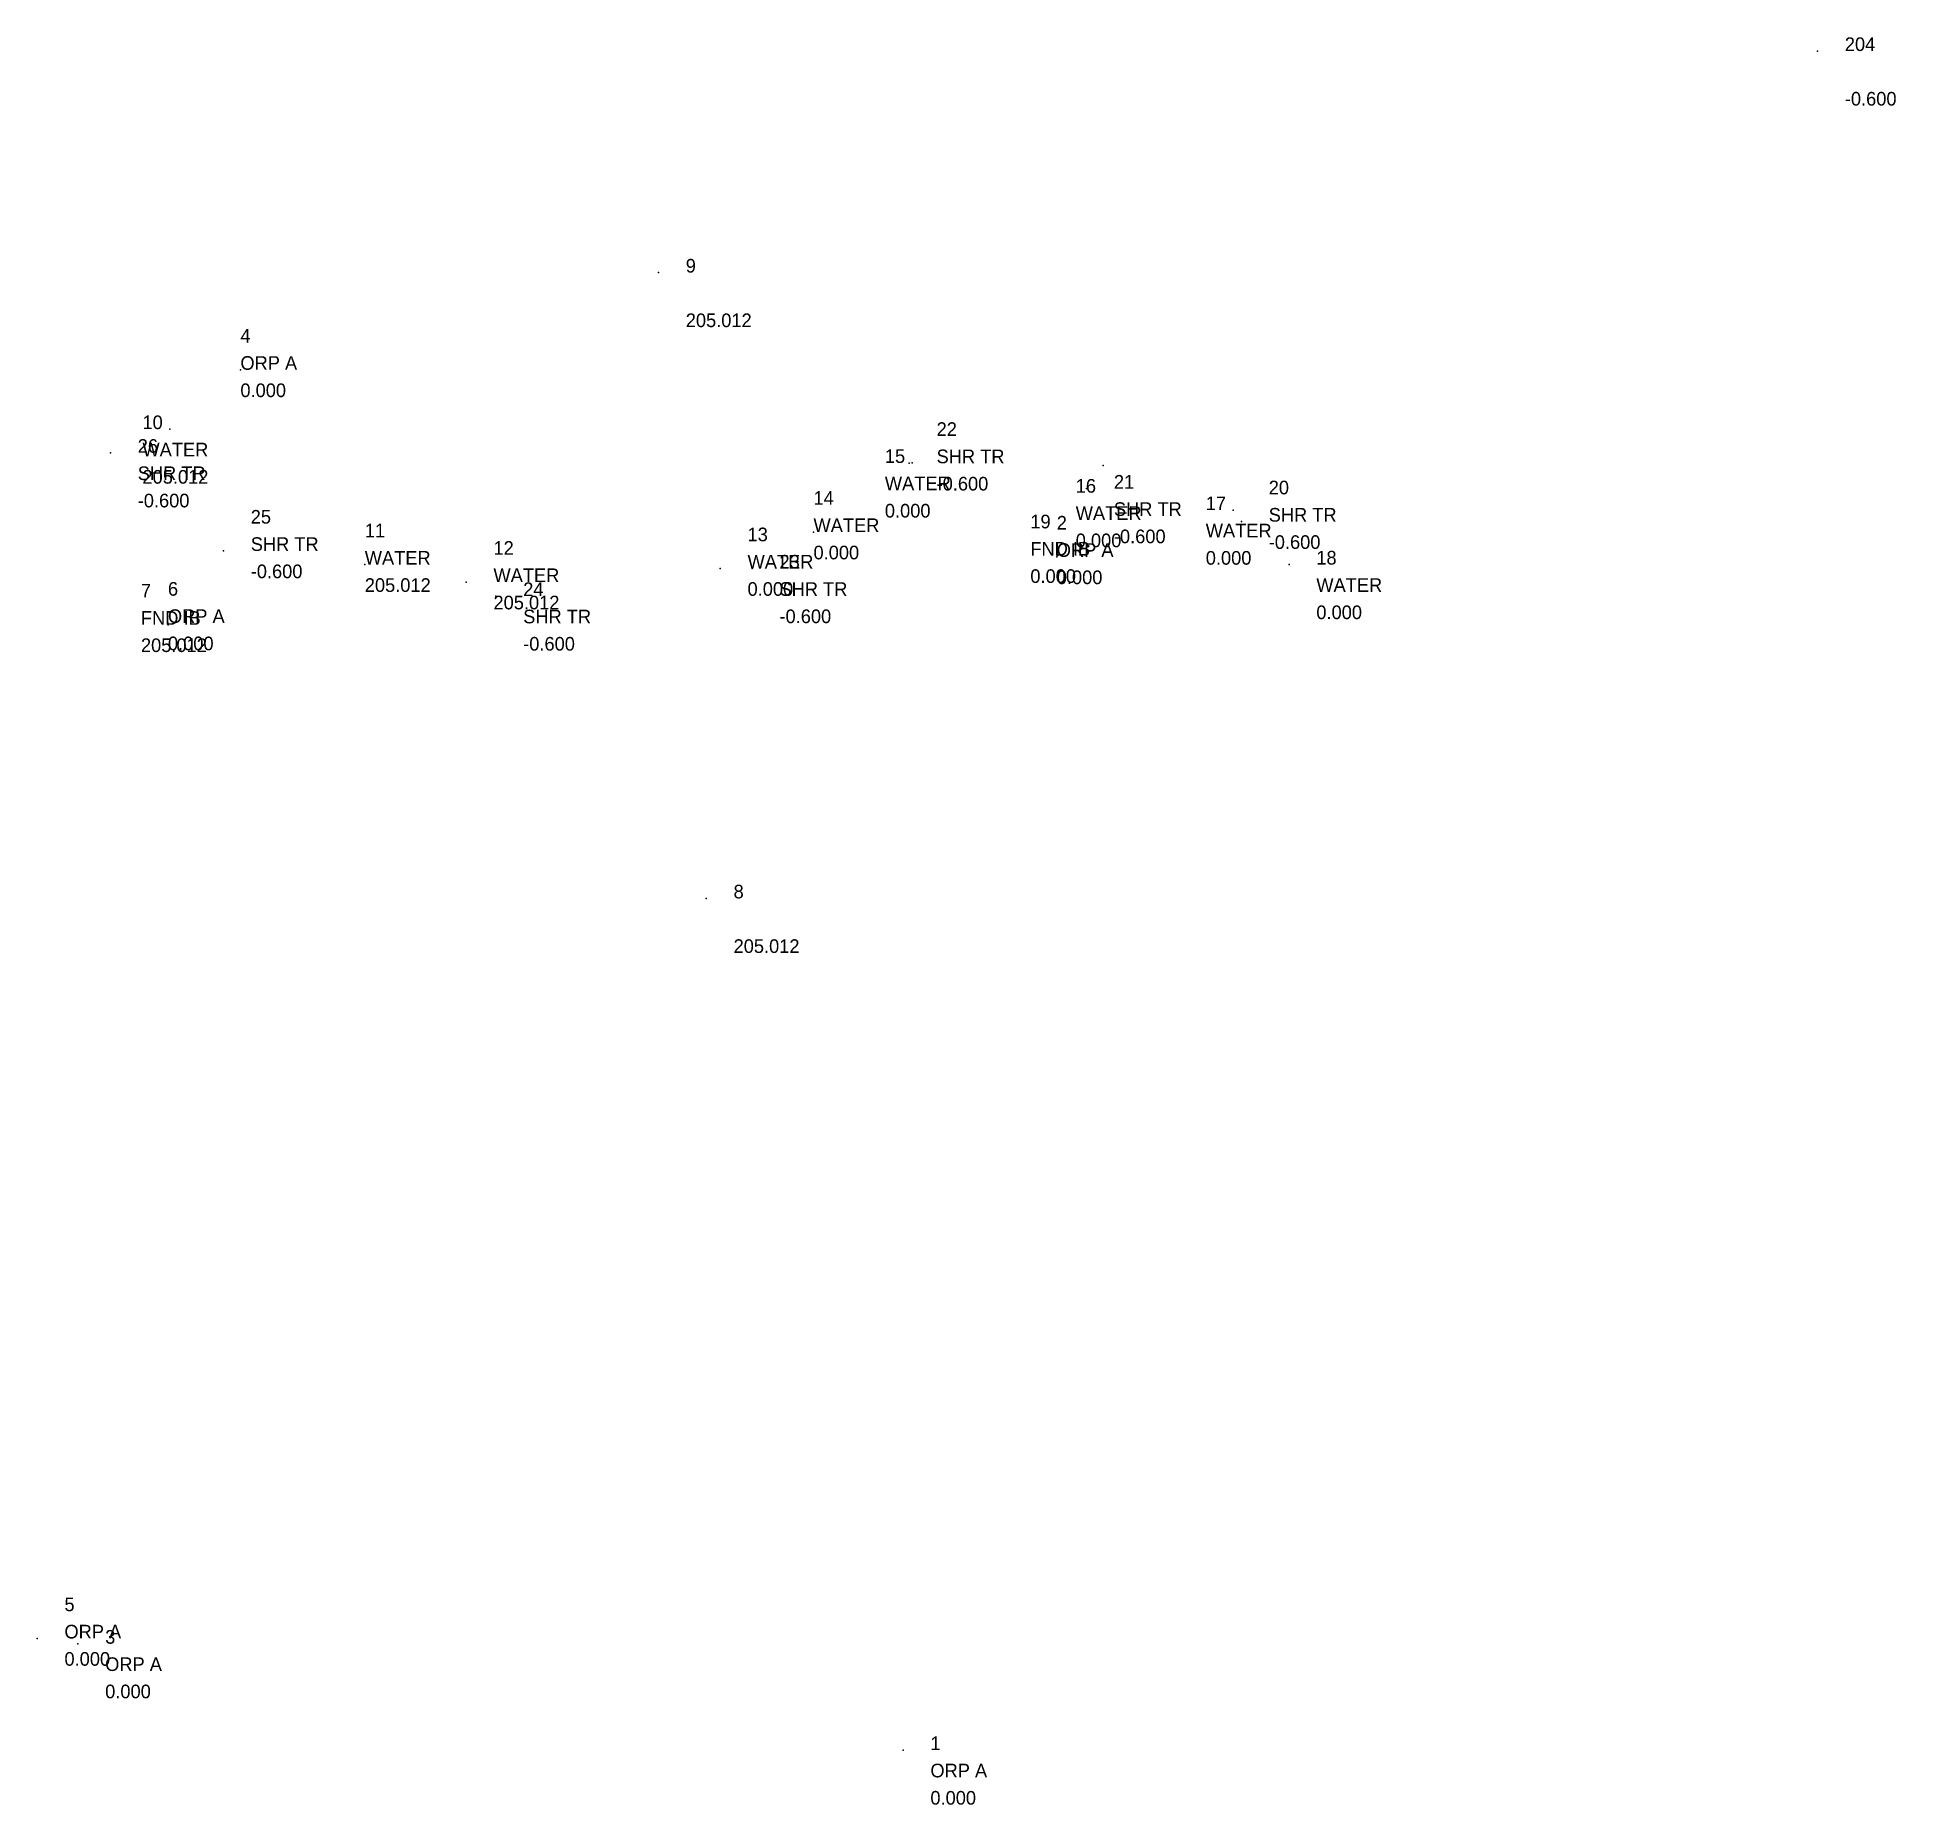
# Model space of a CAD drawing. Header units: metres. Extents: x 498825 to 532362, y 5118344 to 5158194.
# Drawn here: x 531878.1 to 532014.3, y 5118344.4 to 5118474 of the extents above; entities outside this region: 9.
import ezdxf

# ---------------------------------------------------------------- set-up
doc = ezdxf.new("R2010")
doc.units = ezdxf.units.M
for name, color, linetype in [('DESCRIPTION', 1, 'Continuous'), ('ELEVATION', 4, 'Continuous'), ('POINT', 7, 'Continuous'), ('POINT_NUMBER', 2, 'Continuous')]:
    doc.layers.add(name, color=color, linetype=linetype)

msp = doc.modelspace()

# ---------------------------------------------------------------- linework, layer by layer
at = {"layer": 'POINT'}
for p in [(514501.746, 5158192.478, 335.951), (498825.461, 5146870.211, 266.543), (532008.605, 5118472.961, -0.6), (532355.784, 5118460.298, -0.6), (531923.63, 5118456.719, 205.012), (531892.979, 5118449.589), (531887.798, 5118445.242, 205.012), (531883.452, 5118443.504, -0.6), (531942.019, 5118442.741, -0.6), (531942.227, 5118442.76), (531956.22, 5118442.582), (531955.018, 5118440.876, -0.6), (531965.754, 5118439.301), (531934.995, 5118437.694), (531966.368, 5118438.459, -0.6), (531891.737, 5118436.312, -0.6), (531902.098, 5118435.306, 205.012), (531928.16, 5118435.021), (531930.501, 5118435.017, -0.6), (531952.83, 5118435.876), (531952.893, 5118435.965), (531969.86, 5118435.312), (531909.533, 5118434.027, 205.012), (531911.712, 5118433.003, -0.6), (531887.667, 5118431.029), (531887.687, 5118430.898, 205.012), (531927.136, 5118410.838, 205.012), (531878.08, 5118356.581), (531881.065, 5118356.196), (531941.565, 5118348.398)]:
    msp.add_point(p, dxfattribs=at)

# ---------------------------------------------------------------- texts
at = {"layer": 'DESCRIPTION'}
for s, p in [('ORP A', (531892.979, 5118449.589)), ('WATER', (531885.798, 5118443.242)), ('SHR TR', (531944.019, 5118442.741)), ('SHR TR', (531885.452, 5118441.504)), ('WATER', (531940.227, 5118440.76)), ('WATER', (531954.22, 5118438.582)), ('SHR TR', (531957.018, 5118438.876)), ('SHR TR', (531968.368, 5118438.459)), ('WATER', (531934.995, 5118437.694)), ('WATER', (531963.754, 5118437.301)), ('SHR TR', (531893.737, 5118436.312)), ('WATER', (531902.098, 5118435.306)), ('FND IB', (531950.893, 5118435.965)), ('ORP A', (531952.83, 5118435.876)), ('WATER', (531911.533, 5118434.027)), ('WATER', (531930.16, 5118435.021)), ('SHR TR', (531932.501, 5118433.017)), ('WATER', (531971.86, 5118433.312)), ('FND IB', (531885.687, 5118430.898)), ('ORP A', (531887.667, 5118431.029)), ('SHR TR', (531913.712, 5118431.003)), ('ORP A', (531880.08, 5118356.581)), ('ORP A', (531883.065, 5118354.196)), ('ORP A', (531943.565, 5118346.398))]:
    msp.add_text(s, height=1, dxfattribs=at).set_placement(p)
at = {"layer": 'ELEVATION'}
for s, p in [('335.951', (514503.746, 5158188.478)), ('266.543', (498827.461, 5146866.211)), ('-0.600', (532010.605, 5118468.961)), ('-0.600', (532357.784, 5118456.298)), ('205.012', (531925.63, 5118452.719)), ('0.000', (531892.979, 5118447.589)), ('205.012', (531885.798, 5118441.242)), ('-0.600', (531944.019, 5118440.741)), ('-0.600', (531885.452, 5118439.504)), ('0.000', (531940.227, 5118438.76)), ('-0.600', (531957.018, 5118436.876)), ('0.000', (531934.995, 5118435.694)), ('0.000', (531954.22, 5118436.582)), ('0.000', (531963.754, 5118435.301)), ('-0.600', (531968.368, 5118436.459)), ('-0.600', (531893.737, 5118434.312)), ('0.000', (531950.893, 5118433.965)), ('205.012', (531902.098, 5118433.306)), ('0.000', (531930.16, 5118433.021)), ('0.000', (531952.83, 5118433.876)), ('205.012', (531911.533, 5118432.027)), ('0.000', (531971.86, 5118431.312)), ('-0.600', (531932.501, 5118431.017)), ('205.012', (531885.687, 5118428.898)), ('0.000', (531887.667, 5118429.029)), ('-0.600', (531913.712, 5118429.003)), ('205.012', (531929.136, 5118406.838)), ('0.000', (531880.08, 5118354.581)), ('0.000', (531883.065, 5118352.196)), ('0.000', (531943.565, 5118344.398))]:
    msp.add_text(s, height=1, dxfattribs=at).set_placement(p)
at = {"layer": 'POINT_NUMBER'}
for s, p in [('RTCM-Ref 3669', (514503.746, 5158192.478)), ('RTCM-Ref 3709', (498827.461, 5146870.211)), ('204', (532010.605, 5118472.961)), ('203', (532357.784, 5118460.298)), ('9', (531925.63, 5118456.719)), ('4', (531892.979, 5118451.589)), ('10', (531885.798, 5118445.242)), ('26', (531885.452, 5118443.504)), ('22', (531944.019, 5118444.741)), ('15', (531940.227, 5118442.76)), ('21', (531957.018, 5118440.876)), ('14', (531934.995, 5118439.694)), ('16', (531954.22, 5118440.582)), ('20', (531968.368, 5118440.459)), ('25', (531893.737, 5118438.312)), ('17', (531963.754, 5118439.301)), ('11', (531902.098, 5118437.306)), ('13', (531930.16, 5118437.021)), ('19', (531950.893, 5118437.965)), ('2', (531952.83, 5118437.876)), ('12', (531911.533, 5118436.027)), ('18', (531971.86, 5118435.312)), ('23', (531932.501, 5118435.017)), ('7', (531885.687, 5118432.898)), ('6', (531887.667, 5118433.029)), ('24', (531913.712, 5118433.003)), ('8', (531929.136, 5118410.838)), ('5', (531880.08, 5118358.581)), ('3', (531883.065, 5118356.196)), ('1', (531943.565, 5118348.398))]:
    msp.add_text(s, height=1, dxfattribs=at).set_placement(p)

doc.saveas('drawing.dxf')
